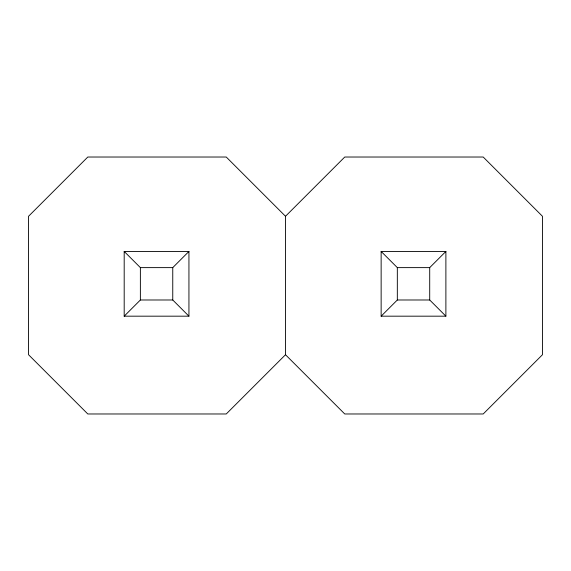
<?xml version="1.0" encoding="UTF-8"?>
<svg xmlns="http://www.w3.org/2000/svg" width="571" height="571" viewBox="0 0 571 571"><rect width="100%" height="100%" fill="white"/><g stroke="black" fill="none" stroke-linecap="round" stroke-linejoin="round"><path stroke-width="0.86" d="M124.192 316.177L140.38 299.989L172.756 299.989L188.937 316.177L124.192 316.177L124.192 251.433L188.937 251.433L188.937 316.177M124.192 251.433L140.38 267.621L172.756 267.621L188.937 251.433M285.5 216.273L344.748 157.025L483.202 157.025L542.45 216.273L542.45 354.727L483.202 413.975L344.748 413.975L285.5 354.727L285.5 216.273L226.252 157.025L87.798 157.025L28.55 216.273L28.55 354.727L87.798 413.975L226.252 413.975L285.5 354.727M381.142 316.177L397.33 299.989L429.706 299.989L445.887 316.177L381.142 316.177L381.142 251.433L445.887 251.433L445.887 316.177M381.142 251.433L397.33 267.621L429.706 267.621L445.887 251.433M429.706 267.621L429.706 299.989M397.33 267.621L397.33 299.989M172.756 267.621L172.756 299.989M140.38 267.621L140.38 299.989"/></g></svg>
